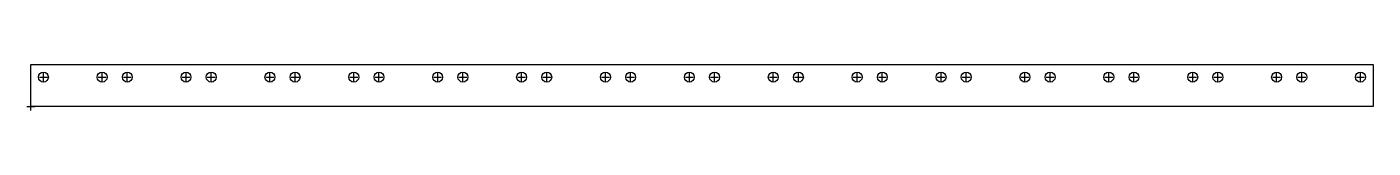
# Model space of a CAD drawing. Header units: inches. Extents: x 0 to 16, y 0 to 0.5.
import ezdxf

# ---------------------------------------------------------------- set-up
doc = ezdxf.new("R2010")
doc.units = ezdxf.units.IN
doc.header["$MEASUREMENT"] = 0
doc.layers.add('Contour', color=7, linetype='CONTINUOUS')
doc.layers.add('Reference_points', color=1, linetype='CONTINUOUS')

msp = doc.modelspace()

# ---------------------------------------------------------------- linework, layer by layer
at = {"layer": 'Contour', "color": 7, "linetype": 'CONTINUOUS'}
for p, q in [((0, 0), (0, 0.5)), ((0, 0.5), (16, 0.5)), ((16, 0.5), (16, 0)), ((16, 0), (0, 0))]:
    msp.add_line(p, q, dxfattribs=at)
for centre in [(0.15, 0.35), (0.85, 0.35), (1.15, 0.35), (1.85, 0.35), (2.15, 0.35), (2.85, 0.35), (3.15, 0.35), (3.85, 0.35), (4.15, 0.35), (4.85, 0.35), (5.15, 0.35), (5.85, 0.35), (6.15, 0.35), (6.85, 0.35), (7.15, 0.35), (7.85, 0.35), (8.15, 0.35), (8.85, 0.35), (9.15, 0.35), (9.85, 0.35), (10.15, 0.35), (10.85, 0.35), (11.15, 0.35), (11.85, 0.35), (12.15, 0.35), (12.85, 0.35), (13.15, 0.35), (13.85, 0.35), (14.15, 0.35), (14.85, 0.35), (15.15, 0.35), (15.85, 0.35)]:
    msp.add_circle(centre, 0.05906, dxfattribs=at)
at = {"layer": 'Reference_points', "color": 1, "linetype": 'CONTINUOUS'}
for p, q in [((0.10323, 0.35), (0.19677, 0.35)), ((0.15, 0.30323), (0.15, 0.39677)), ((0.80323, 0.35), (0.89677, 0.35)), ((0.85, 0.30323), (0.85, 0.39677)), ((1.10323, 0.35), (1.19677, 0.35)), ((1.15, 0.30323), (1.15, 0.39677)), ((1.80323, 0.35), (1.89677, 0.35)), ((1.85, 0.30323), (1.85, 0.39677)), ((2.10323, 0.35), (2.19677, 0.35)), ((2.15, 0.30323), (2.15, 0.39677)), ((2.80323, 0.35), (2.89677, 0.35)), ((2.85, 0.30323), (2.85, 0.39677)), ((3.10323, 0.35), (3.19677, 0.35)), ((3.15, 0.30323), (3.15, 0.39677)), ((3.80323, 0.35), (3.89677, 0.35)), ((3.85, 0.30323), (3.85, 0.39677)), ((4.10323, 0.35), (4.19677, 0.35)), ((4.15, 0.30323), (4.15, 0.39677)), ((4.80323, 0.35), (4.89677, 0.35)), ((4.85, 0.30323), (4.85, 0.39677)), ((5.10323, 0.35), (5.19677, 0.35)), ((5.15, 0.30323), (5.15, 0.39677)), ((5.80323, 0.35), (5.89677, 0.35)), ((5.85, 0.30323), (5.85, 0.39677)), ((6.10323, 0.35), (6.19677, 0.35)), ((6.15, 0.30323), (6.15, 0.39677)), ((6.80323, 0.35), (6.89677, 0.35)), ((6.85, 0.30323), (6.85, 0.39677)), ((7.10323, 0.35), (7.19677, 0.35)), ((7.15, 0.30323), (7.15, 0.39677)), ((7.80323, 0.35), (7.89677, 0.35)), ((7.85, 0.30323), (7.85, 0.39677)), ((8.10323, 0.35), (8.19677, 0.35)), ((8.15, 0.30323), (8.15, 0.39677)), ((8.80323, 0.35), (8.89677, 0.35)), ((8.85, 0.30323), (8.85, 0.39677)), ((9.10323, 0.35), (9.19677, 0.35)), ((9.15, 0.30323), (9.15, 0.39677)), ((9.80323, 0.35), (9.89677, 0.35)), ((9.85, 0.30323), (9.85, 0.39677)), ((10.10323, 0.35), (10.19677, 0.35)), ((10.15, 0.30323), (10.15, 0.39677)), ((10.80323, 0.35), (10.89677, 0.35)), ((10.85, 0.30323), (10.85, 0.39677)), ((11.10323, 0.35), (11.19677, 0.35)), ((11.15, 0.30323), (11.15, 0.39677)), ((11.80323, 0.35), (11.89677, 0.35)), ((11.85, 0.30323), (11.85, 0.39677)), ((12.10323, 0.35), (12.19677, 0.35)), ((12.15, 0.30323), (12.15, 0.39677)), ((12.80323, 0.35), (12.89677, 0.35)), ((12.85, 0.30323), (12.85, 0.39677)), ((13.10323, 0.35), (13.19677, 0.35)), ((13.15, 0.30323), (13.15, 0.39677)), ((13.80323, 0.35), (13.89677, 0.35)), ((13.85, 0.30323), (13.85, 0.39677)), ((14.10323, 0.35), (14.19677, 0.35)), ((14.15, 0.30323), (14.15, 0.39677)), ((14.80323, 0.35), (14.89677, 0.35)), ((14.85, 0.30323), (14.85, 0.39677)), ((15.10323, 0.35), (15.19677, 0.35)), ((15.15, 0.30323), (15.15, 0.39677)), ((15.80323, 0.35), (15.89677, 0.35)), ((15.85, 0.30323), (15.85, 0.39677)), ((-0.04677, 0), (0.04677, 0)), ((0, -0.04677), (0, 0.04677))]:
    msp.add_line(p, q, dxfattribs=at)

doc.saveas('drawing.dxf')
